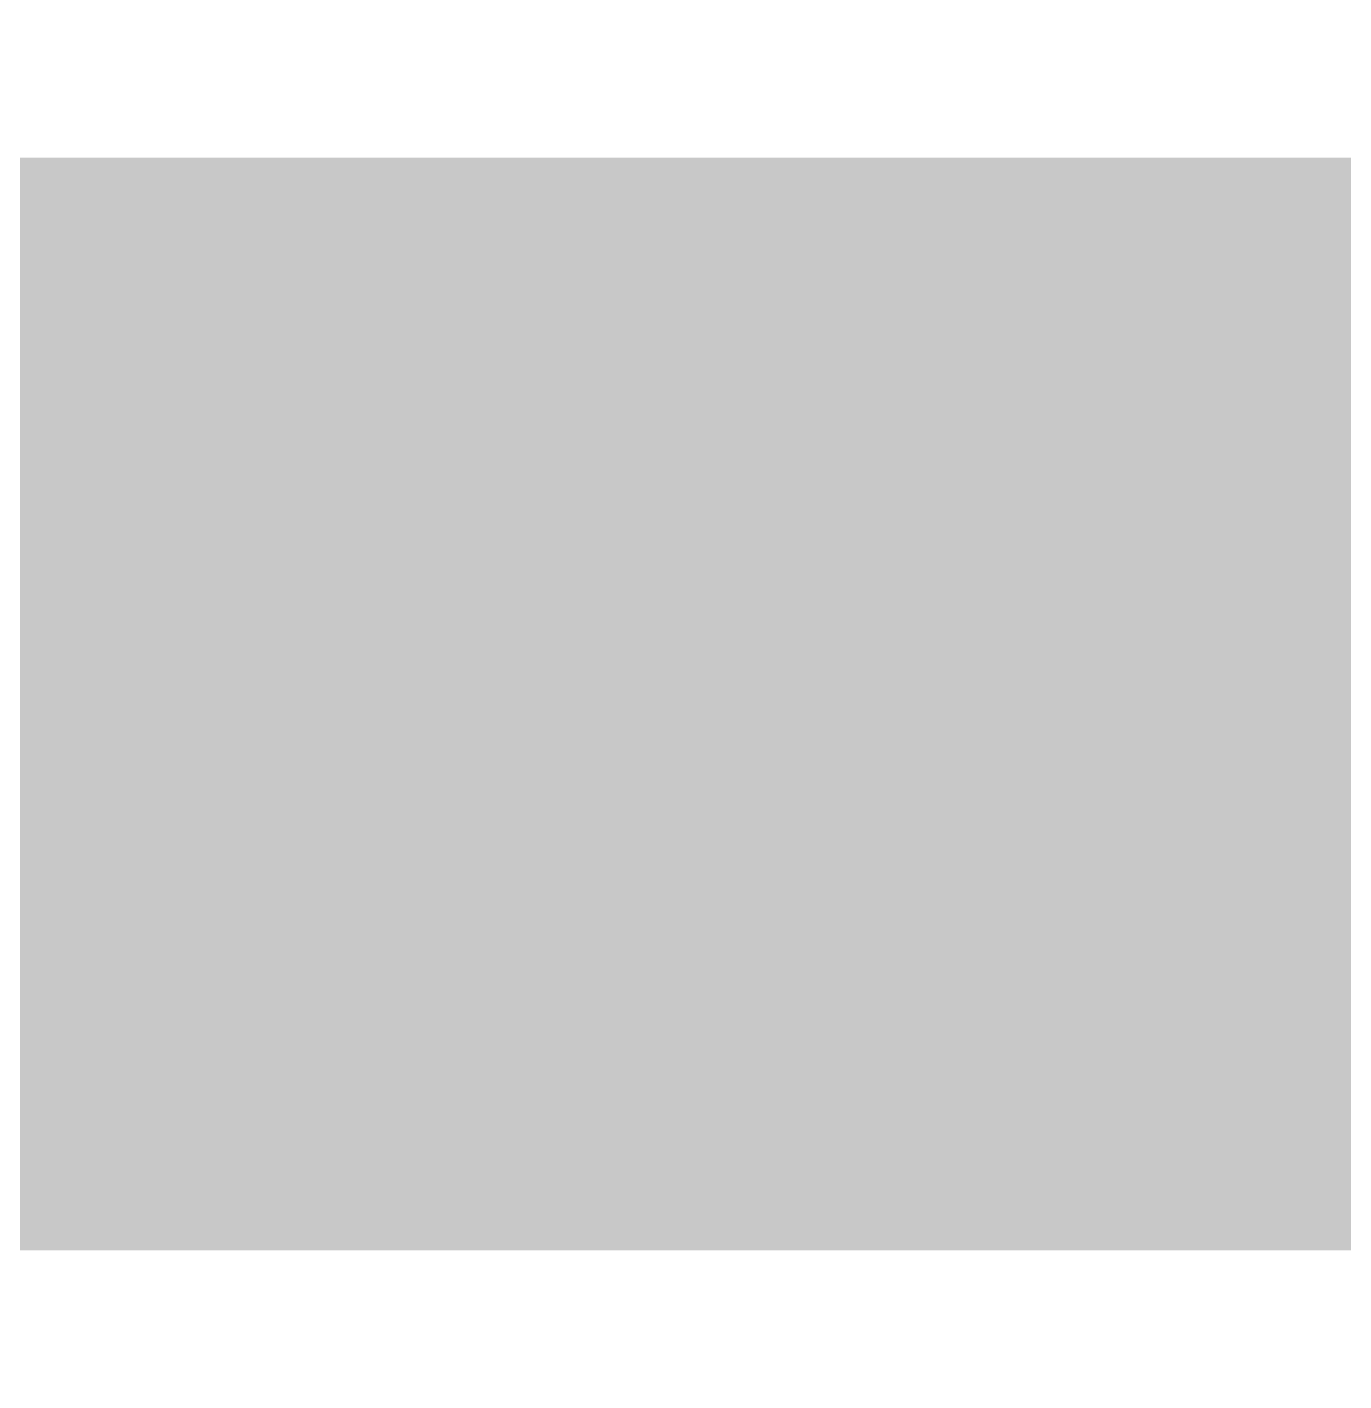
# Model space of a CAD drawing. Header units: inches. Extents: x 0 to 841, y 0 to 594.
# Drawn here: x 773.283 to 774.186, y 324.52 to 325.448 of the extents above; entities that cross this region are included whole.
import ezdxf

# ---------------------------------------------------------------- set-up
doc = ezdxf.new("R2010")
doc.units = ezdxf.units.IN
doc.layers.add('Sheet', color=255, linetype='Continuous')

msp = doc.modelspace()

# ---------------------------------------------------------------- linework, layer by layer
at = {"layer": 'Sheet'}
for points in [[(774.25539, 324.98412, 0.29972, 0.29972, 0), (774.25539, 325.02904, 0.29972, 0.29972, 0), (774.25539, 325.07396, 0.29972, 0.29972, 0), (774.25539, 325.07396, 0.29972, 0.29972, 0), (774.25539, 325.11888, 0.29972, 0.29972, 0), (774.25539, 325.16379, 0.29972, 0.29972, 0), (774.30031, 325.20871, 0.29972, 0.29972, 0), (774.30031, 325.25363, 0.29972, 0.29972, 0), (774.30031, 325.25363, 0.29972, 0.29972, 0), (774.34522, 325.29855, 0.29972, 0.29972, 0)], [(774.25539, 324.98412, 0.29972, 0.29972, 0), (774.25539, 325.02904, 0.29972, 0.29972, 0), (774.25539, 325.07396, 0.29972, 0.29972, 0), (774.25539, 325.07396, 0.29972, 0.29972, 0), (774.25539, 325.11888, 0.29972, 0.29972, 0), (774.25539, 325.16379, 0.29972, 0.29972, 0), (774.30031, 325.20871, 0.29972, 0.29972, 0), (774.30031, 325.25363, 0.29972, 0.29972, 0), (774.30031, 325.25363, 0.29972, 0.29972, 0), (774.34522, 325.29855, 0.29972, 0.29972, 0)], [(774.25539, 324.98412, 0.29972, 0.29972, 0), (774.25539, 325.02904, 0.29972, 0.29972, 0), (774.25539, 325.07396, 0.29972, 0.29972, 0), (774.25539, 325.07396, 0.29972, 0.29972, 0), (774.25539, 325.11888, 0.29972, 0.29972, 0), (774.25539, 325.16379, 0.29972, 0.29972, 0), (774.30031, 325.20871, 0.29972, 0.29972, 0), (774.30031, 325.25363, 0.29972, 0.29972, 0), (774.30031, 325.25363, 0.29972, 0.29972, 0), (774.34522, 325.29855, 0.29972, 0.29972, 0)], [(774.25539, 324.98412, 0.29972, 0.29972, 0), (774.25539, 325.02904, 0.29972, 0.29972, 0), (774.25539, 325.07396, 0.29972, 0.29972, 0), (774.25539, 325.07396, 0.29972, 0.29972, 0), (774.25539, 325.11888, 0.29972, 0.29972, 0), (774.25539, 325.16379, 0.29972, 0.29972, 0), (774.30031, 325.20871, 0.29972, 0.29972, 0), (774.30031, 325.25363, 0.29972, 0.29972, 0), (774.30031, 325.25363, 0.29972, 0.29972, 0), (774.34522, 325.29855, 0.29972, 0.29972, 0)], [(752.51624, 324.98412, 0.7493, 0.7493, 0), (760.01714, 324.98412, 0.7493, 0.7493, 0), (775.01896, 324.98412, 0.7493, 0.7493, 0)], [(774.34522, 324.66969, 0.29972, 0.29972, 0), (774.30031, 324.71461, 0.29972, 0.29972, 0), (774.30031, 324.71461, 0.29972, 0.29972, 0), (774.30031, 324.75953, 0.29972, 0.29972, 0), (774.25539, 324.80445, 0.29972, 0.29972, 0), (774.25539, 324.84937, 0.29972, 0.29972, 0), (774.25539, 324.89428, 0.29972, 0.29972, 0), (774.25539, 324.89428, 0.29972, 0.29972, 0), (774.25539, 324.9392, 0.29972, 0.29972, 0), (774.25539, 324.98412, 0.29972, 0.29972, 0)], [(774.25539, 324.98412, 0.29972, 0.29972, 0), (774.25539, 324.98412, 0.29972, 0.29972, 0)], [(774.34522, 324.66969, 0.29972, 0.29972, 0), (774.30031, 324.71461, 0.29972, 0.29972, 0), (774.30031, 324.71461, 0.29972, 0.29972, 0), (774.30031, 324.75953, 0.29972, 0.29972, 0), (774.25539, 324.80445, 0.29972, 0.29972, 0), (774.25539, 324.84937, 0.29972, 0.29972, 0), (774.25539, 324.89428, 0.29972, 0.29972, 0), (774.25539, 324.89428, 0.29972, 0.29972, 0), (774.25539, 324.9392, 0.29972, 0.29972, 0), (774.25539, 324.98412, 0.29972, 0.29972, 0)], [(774.25539, 324.98412, 0.29972, 0.29972, 0), (774.25539, 324.98412, 0.29972, 0.29972, 0)], [(774.34522, 324.66969, 0.29972, 0.29972, 0), (774.30031, 324.71461, 0.29972, 0.29972, 0), (774.30031, 324.71461, 0.29972, 0.29972, 0), (774.30031, 324.75953, 0.29972, 0.29972, 0), (774.25539, 324.80445, 0.29972, 0.29972, 0), (774.25539, 324.84937, 0.29972, 0.29972, 0), (774.25539, 324.89428, 0.29972, 0.29972, 0), (774.25539, 324.89428, 0.29972, 0.29972, 0), (774.25539, 324.9392, 0.29972, 0.29972, 0), (774.25539, 324.98412, 0.29972, 0.29972, 0)], [(774.25539, 324.98412, 0.29972, 0.29972, 0), (774.25539, 324.98412, 0.29972, 0.29972, 0)], [(774.34522, 324.66969, 0.29972, 0.29972, 0), (774.30031, 324.71461, 0.29972, 0.29972, 0), (774.30031, 324.71461, 0.29972, 0.29972, 0), (774.30031, 324.75953, 0.29972, 0.29972, 0), (774.25539, 324.80445, 0.29972, 0.29972, 0), (774.25539, 324.84937, 0.29972, 0.29972, 0), (774.25539, 324.89428, 0.29972, 0.29972, 0), (774.25539, 324.89428, 0.29972, 0.29972, 0), (774.25539, 324.9392, 0.29972, 0.29972, 0), (774.25539, 324.98412, 0.29972, 0.29972, 0)], [(774.25539, 324.98412, 0.29972, 0.29972, 0), (774.25539, 324.98412, 0.29972, 0.29972, 0)]]:
    msp.add_lwpolyline(points, format="xyseb", dxfattribs=at)

doc.saveas('drawing.dxf')
